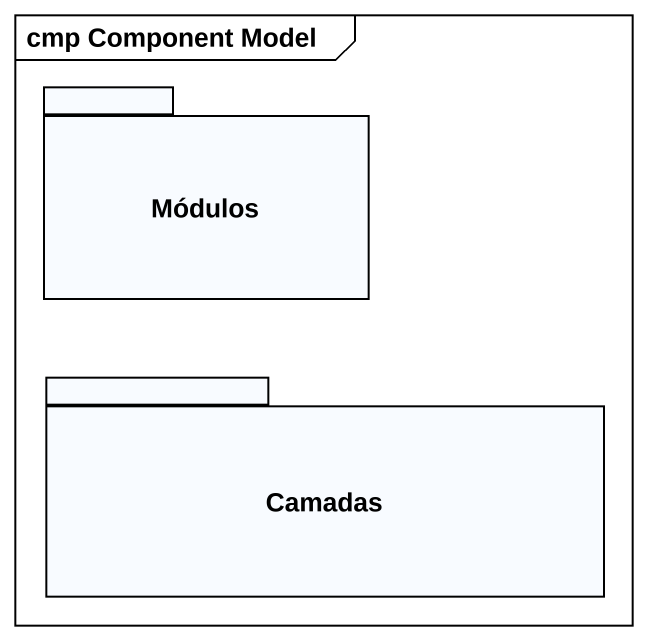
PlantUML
@startuml
mainframe cmp Component Model
package Módulos {
}
package Camadas {
}
@enduml
